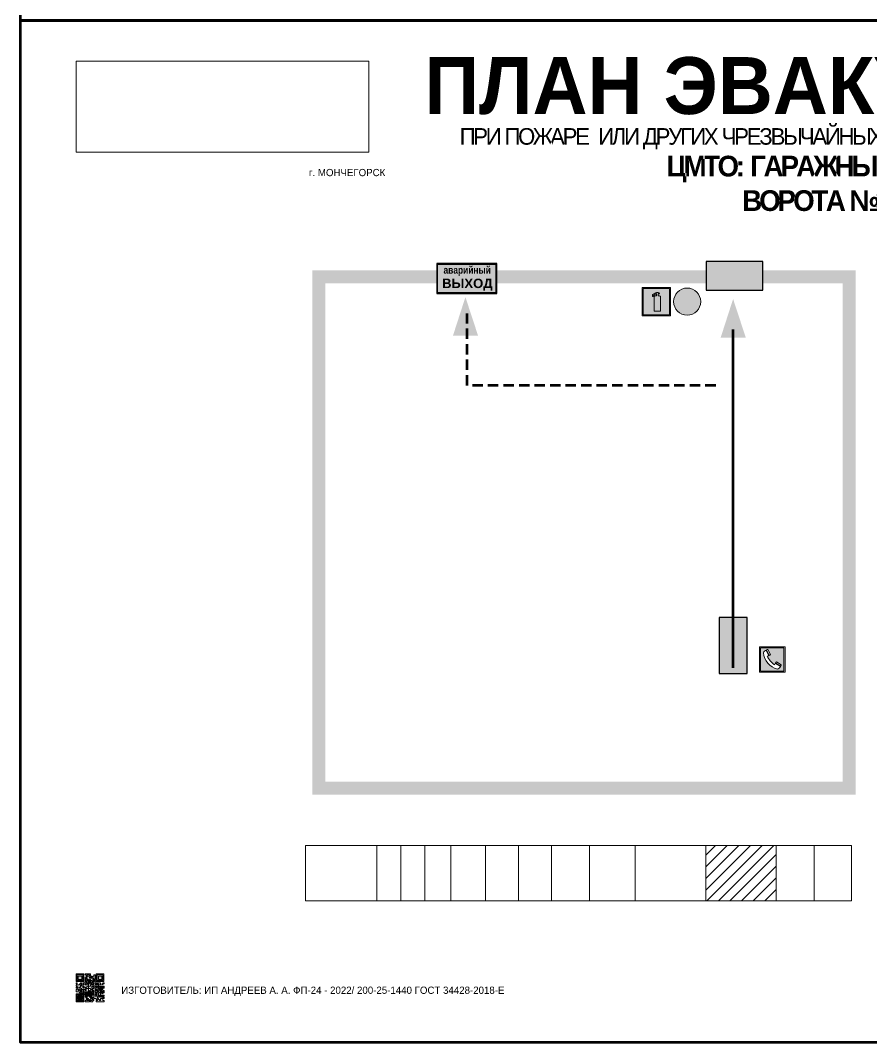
# Model space of a CAD drawing. Header units: millimetres. Extents: x 13810 to 67229, y 12374 to 21950.
# Drawn here: x 34308.4 to 34637.3, y 18693 to 19088 of the extents above; entities that cross this region are included whole.
import ezdxf

# ---------------------------------------------------------------- set-up
doc = ezdxf.new("R2010")
doc.units = ezdxf.units.MM
doc.linetypes.add('{ Wide Dash }', pattern=[12, 4, -2, 4, -2])
doc.layers.add('План_Штампы', color=7, linetype='Continuous')
doc.styles.add('обычный', font='arial.ttf')
picture_1 = doc.add_image_def('image1.jpg', size_in_pixel=(337, 105))

# ---------------------------------------------------------------- blocks, each defined once
blk = doc.blocks.new('QR')
at = {"lineweight": 0}
h = blk.add_hatch(color=256, dxfattribs=at)
h.dxf.hatch_style = 1
h.paths.add_polyline_path([(9241.16, 2687.38), (9242.01, 2687.38), (9242.01, 2687.83), (9241.59, 2687.83), (9241.59, 2688.68), (9239.45, 2688.68), (9239.45, 2688.25), (9239.86, 2688.25), (9239.86, 2687.83), (9240.29, 2687.83), (9240.29, 2688.25), (9241.16, 2688.25), (9241.16, 2687.83), (9240.29, 2687.83), (9240.29, 2687.38), (9239.45, 2687.38), (9239.45, 2685.22), (9238.57, 2685.22), (9238.57, 2684.8), (9239.02, 2684.8), (9239.02, 2684.37), (9238.13, 2684.37), (9238.13, 2683.92), (9239.02, 2683.92), (9239.02, 2683.5), (9239.44, 2683.5), (9239.44, 2682.64), (9239.87, 2682.64), (9239.87, 2682.18), (9239.44, 2682.18), (9239.44, 2682.64), (9238.13, 2682.64), (9238.13, 2681.76), (9237.71, 2681.76), (9237.71, 2682.64), (9238.13, 2682.64), (9238.13, 2683.07), (9237.27, 2683.07), (9237.27, 2683.51), (9237.71, 2683.51), (9237.71, 2684.37), (9238.13, 2684.37), (9238.13, 2685.22), (9237.71, 2685.22), (9237.71, 2684.8), (9237.28, 2684.8), (9237.28, 2684.38), (9235.98, 2684.38), (9235.98, 2683.92), (9236.4, 2683.92), (9236.4, 2683.49), (9236.84, 2683.49), (9236.84, 2683.07), (9236.4, 2683.07), (9236.4, 2682.64), (9235.98, 2682.64), (9235.98, 2681.76), (9237.29, 2681.76), (9237.29, 2681.33), (9239.43, 2681.33), (9239.43, 2681.76), (9240.74, 2681.76), (9240.74, 2683.05), (9239.87, 2683.05), (9239.87, 2683.5), (9240.29, 2683.5), (9240.29, 2683.91), (9240.74, 2683.91), (9240.74, 2684.81), (9240.29, 2684.81), (9240.29, 2684.79), (9240.29, 2684.37), (9239.45, 2684.37), (9239.45, 2684.8), (9239.87, 2684.8), (9239.87, 2685.21), (9240.74, 2685.21), (9240.74, 2686.1), (9240.29, 2686.1), (9240.29, 2685.64), (9239.86, 2685.64), (9239.86, 2686.95), (9240.29, 2686.95), (9240.29, 2686.52), (9240.74, 2686.52), (9240.74, 2686.1), (9241.16, 2686.1), (9241.16, 2686.53), (9241.59, 2686.53), (9241.59, 2686.1), (9242.02, 2686.1), (9242.02, 2685.21), (9241.59, 2685.21), (9241.59, 2686.1), (9241.16, 2686.1), (9241.16, 2685.21), (9240.74, 2685.21), (9240.74, 2684.81), (9242.89, 2684.81), (9242.89, 2685.22), (9242.47, 2685.22), (9242.47, 2686.11), (9242.89, 2686.11), (9242.89, 2686.52), (9242.46, 2686.52), (9242.46, 2686.95), (9242.89, 2686.95), (9242.89, 2686.52), (9243.32, 2686.52), (9243.32, 2688.26), (9242.9, 2688.26), (9242.9, 2687.83), (9242.47, 2687.83), (9242.47, 2687.38), (9242.01, 2687.38), (9242.01, 2686.94), (9241.16, 2686.94)])
h.paths.add_polyline_path([(9239.02, 2682.18), (9239.02, 2681.76), (9238.54, 2681.76), (9238.54, 2682.18)], flags=16)
h.paths.add_polyline_path([(9237.27, 2682.65), (9237.27, 2682.19), (9236.83, 2682.19), (9236.83, 2682.65)], flags=16)
h = blk.add_hatch(color=256, dxfattribs=at)
h.dxf.hatch_style = 1
h.paths.add_polyline_path([(9238.15, 2687.83), (9236.83, 2687.83), (9236.83, 2686.52), (9238.15, 2686.52)], flags=0)
h.paths.add_polyline_path([(9239.01, 2685.65), (9239.01, 2688.68), (9235.98, 2688.68), (9235.98, 2685.65)])
h.paths.add_polyline_path([(9236.41, 2686.1), (9236.41, 2688.26), (9238.56, 2688.26), (9238.56, 2686.1)], flags=16)
h.paths.add_polyline_path([(9236.83, 2686.52), (9236.83, 2687.83), (9238.15, 2687.83), (9238.15, 2686.52)], flags=0)
h = blk.add_hatch(color=256, dxfattribs=at)
h.dxf.hatch_style = 1
h.paths.add_polyline_path([(9243.32, 2686.11), (9242.89, 2686.11), (9242.89, 2685.64), (9243.32, 2685.64)])
h.paths.add_polyline_path([(9239.02, 2683.07), (9239.02, 2683.5), (9238.56, 2683.5), (9238.56, 2683.07)])
h.paths.add_polyline_path([(9236.4, 2684.8), (9236.4, 2685.22), (9235.98, 2685.22), (9235.98, 2684.8)])
h.paths.add_polyline_path([(9236.4, 2683.07), (9236.4, 2683.49), (9235.98, 2683.49), (9235.98, 2683.07)])
h = blk.add_hatch(color=256, dxfattribs=at)
h.dxf.hatch_style = 1
h.paths.add_polyline_path([(9238.15, 2686.52), (9238.15, 2687.83), (9236.83, 2687.83), (9236.83, 2686.52)])
h.paths.add_polyline_path([(9245.91, 2686.52), (9245.91, 2687.83), (9244.59, 2687.83), (9244.59, 2686.52)], flags=0)
h.paths.add_polyline_path([(9246.77, 2685.65), (9246.77, 2688.68), (9243.74, 2688.68), (9243.74, 2685.65)])
h.paths.add_polyline_path([(9244.17, 2686.1), (9244.17, 2688.26), (9246.32, 2688.26), (9246.32, 2686.1)], flags=16)
h.paths.add_polyline_path([(9244.59, 2686.52), (9244.59, 2687.83), (9245.91, 2687.83), (9245.91, 2686.52)], flags=0)
h = blk.add_hatch(color=256, dxfattribs=at)
h.dxf.hatch_style = 1
h.paths.add_polyline_path([(9240.75, 2681.76), (9240.75, 2681.35), (9241.17, 2681.35), (9241.17, 2681.76)])
h.paths.add_polyline_path([(9241.6, 2682.18), (9241.17, 2682.18), (9241.17, 2681.76), (9241.6, 2681.76)])
h.paths.add_polyline_path([(9242.47, 2681.34), (9242.47, 2682.19), (9242.02, 2682.19), (9242.02, 2681.76), (9241.6, 2681.76), (9241.6, 2681.34)])
h.paths.add_polyline_path([(9239.87, 2678.3), (9239.44, 2678.3), (9239.44, 2677.89), (9241.17, 2677.89), (9241.17, 2678.3), (9240.28, 2678.3), (9240.28, 2678.73), (9239.87, 2678.73)])
h.paths.add_polyline_path([(9240.75, 2678.73), (9240.75, 2679.19), (9240.28, 2679.19), (9240.28, 2678.73)])
h.paths.add_polyline_path([(9241.6, 2678.73), (9241.17, 2678.73), (9241.17, 2678.3), (9241.6, 2678.3)])
h.paths.add_polyline_path([(9242.02, 2678.3), (9241.6, 2678.3), (9241.6, 2677.89), (9242.48, 2677.89), (9242.48, 2678.31), (9242.9, 2678.31), (9242.9, 2678.73), (9242.02, 2678.73)])
h.paths.add_polyline_path([(9246.36, 2684.37), (9246.36, 2684.79), (9245.93, 2684.79), (9245.93, 2684.37)])
h.paths.add_polyline_path([(9246.78, 2685.2), (9246.36, 2685.2), (9246.36, 2684.79), (9246.78, 2684.79)])
h.paths.add_polyline_path([(9245.91, 2687.83), (9244.59, 2687.83), (9244.59, 2686.52), (9245.91, 2686.52)])
h = blk.add_hatch(color=256, dxfattribs=at)
h.dxf.hatch_style = 1
h.paths.add_polyline_path([(9243.32, 2682.64), (9243.32, 2683.07), (9244.62, 2683.07), (9244.62, 2684.37), (9243.74, 2684.37), (9243.74, 2684.8), (9244.62, 2684.8), (9244.62, 2684.37), (9245.48, 2684.37), (9245.48, 2685.22), (9243.32, 2685.22), (9243.32, 2683.5), (9242.89, 2683.5), (9242.89, 2683.06), (9242.01, 2683.06), (9242.01, 2683.91), (9242.47, 2683.91), (9242.47, 2683.5), (9242.89, 2683.5), (9242.89, 2684.38), (9241.59, 2684.38), (9241.59, 2683.91), (9240.74, 2683.91), (9240.74, 2683.05), (9241.59, 2683.05), (9241.59, 2682.64), (9242.47, 2682.64), (9242.47, 2682.19), (9242.91, 2682.19), (9242.91, 2681.34), (9242.48, 2681.34), (9242.48, 2680.91), (9242.91, 2680.91), (9242.91, 2679.17), (9243.75, 2679.17), (9243.75, 2678.73), (9244.2, 2678.73), (9244.2, 2678.3), (9243.75, 2678.3), (9243.75, 2677.88), (9246.78, 2677.88), (9246.78, 2678.3), (9246.35, 2678.3), (9246.35, 2679.19), (9245.48, 2679.19), (9245.48, 2678.31), (9245.05, 2678.31), (9245.05, 2678.73), (9244.62, 2678.73), (9244.62, 2679.19), (9244.2, 2679.19), (9244.2, 2679.61), (9245.05, 2679.61), (9245.05, 2680.46), (9245.48, 2680.46), (9245.48, 2681.34), (9245.04, 2681.34), (9245.04, 2681.76), (9244.63, 2681.76), (9244.63, 2682.19), (9244.21, 2682.19), (9244.21, 2681.76), (9243.32, 2681.76), (9243.32, 2682.19), (9244.21, 2682.19), (9244.21, 2682.64)])
h.paths.add_polyline_path([(9243.75, 2683.49), (9243.75, 2683.92), (9244.21, 2683.92), (9244.21, 2683.49)], flags=16)
h.paths.add_polyline_path([(9243.32, 2681.34), (9244.63, 2681.34), (9244.63, 2680.04), (9243.32, 2680.04)], flags=16)
h.paths.add_polyline_path([(9243.76, 2680.89), (9244.18, 2680.89), (9244.18, 2680.48), (9243.76, 2680.48)], flags=0)
h = blk.add_hatch(color=256, dxfattribs=at)
h.dxf.hatch_style = 1
h.paths.add_polyline_path([(9246.36, 2683.07), (9246.78, 2683.07), (9246.78, 2683.92), (9246.36, 2683.92), (9246.36, 2683.49), (9245.92, 2683.49), (9245.92, 2683.92), (9245.06, 2683.92), (9245.06, 2683.49), (9245.48, 2683.49), (9245.48, 2683.07), (9244.62, 2683.07), (9244.62, 2682.65), (9245.05, 2682.65), (9245.05, 2682.18), (9245.48, 2682.18), (9245.48, 2682.65), (9246.36, 2682.65)])
h.paths.add_polyline_path([(9246.78, 2682.18), (9246.36, 2682.18), (9246.36, 2681.75), (9245.92, 2681.75), (9245.92, 2682.18), (9245.48, 2682.18), (9245.48, 2681.34), (9245.48, 2681.34), (9245.94, 2681.34), (9245.94, 2680.91), (9246.36, 2680.91), (9246.36, 2681.34), (9246.78, 2681.34)])
h = blk.add_hatch(color=256, dxfattribs=at)
h.dxf.hatch_style = 1
h.paths.add_polyline_path([(9235.98, 2680.9), (9235.98, 2677.86), (9239.02, 2677.86), (9239.02, 2680.9)])
h.paths.add_polyline_path([(9238.57, 2680.48), (9238.57, 2678.32), (9236.41, 2678.32), (9236.41, 2680.48)], flags=16)
h.paths.add_polyline_path([(9238.15, 2680.05), (9238.15, 2678.74), (9236.83, 2678.74), (9236.83, 2680.05)], flags=0)
h = blk.add_hatch(color=256, dxfattribs=at)
h.dxf.hatch_style = 1
h.paths.add_polyline_path([(9238.15, 2680.05), (9236.83, 2680.05), (9236.83, 2678.74), (9238.15, 2678.74)])
h = blk.add_hatch(color=256, dxfattribs=at)
h.dxf.hatch_style = 1
h.paths.add_polyline_path([(9242.02, 2680.46), (9242.48, 2680.46), (9242.48, 2680.91), (9241.58, 2680.91), (9241.58, 2681.35), (9241.17, 2681.35), (9241.17, 2680.91), (9240.75, 2680.91), (9240.75, 2681.33), (9239.43, 2681.33), (9239.43, 2680.46), (9239.86, 2680.46), (9239.86, 2680.92), (9240.3, 2680.92), (9240.3, 2680.46), (9239.86, 2680.46), (9239.86, 2680.04), (9239.44, 2680.04), (9239.44, 2679.62), (9239.86, 2679.62), (9239.86, 2679.19), (9240.29, 2679.19), (9240.29, 2680.03), (9241.18, 2680.03), (9241.18, 2680.47), (9241.6, 2680.47), (9241.6, 2680.03), (9241.18, 2680.03), (9241.18, 2679.61), (9241.6, 2679.61), (9241.6, 2679.19), (9242.47, 2679.19), (9242.47, 2679.6), (9242.02, 2679.6)])
h = blk.add_hatch(color=256, dxfattribs=at)
h.dxf.hatch_style = 1
h.paths.add_polyline_path([(9244.18, 2680.48), (9244.18, 2680.89), (9243.76, 2680.89), (9243.76, 2680.48)])
h = blk.add_hatch(color=256, dxfattribs=at)
h.dxf.hatch_style = 1
h.paths.add_polyline_path([(9245.93, 2680.04), (9245.93, 2680.46), (9245.48, 2680.46), (9245.48, 2679.62), (9246.35, 2679.62), (9246.35, 2680.04)])
h.paths.add_polyline_path([(9246.78, 2680.04), (9246.78, 2680.46), (9246.35, 2680.46), (9246.35, 2680.04)])
h.paths.add_polyline_path([(9246.78, 2679.18), (9246.78, 2679.62), (9246.35, 2679.62), (9246.35, 2679.18)])
for points in [[(9237.71, 2685.22), (9238.13, 2685.22), (9238.13, 2684.37), (9237.71, 2684.37), (9237.71, 2683.51), (9237.27, 2683.51), (9237.27, 2683.07), (9238.13, 2683.07), (9238.13, 2682.64), (9237.71, 2682.64), (9237.71, 2681.76), (9238.13, 2681.76), (9238.13, 2682.64), (9239.44, 2682.64), (9239.44, 2683.5), (9239.02, 2683.5), (9239.02, 2683.07), (9238.56, 2683.07), (9238.56, 2683.5), (9239.02, 2683.5), (9239.02, 2683.92), (9238.13, 2683.92), (9238.13, 2684.37), (9239.02, 2684.37), (9239.02, 2684.8), (9238.57, 2684.8), (9238.57, 2685.22), (9239.45, 2685.22), (9239.45, 2687.38), (9240.29, 2687.38), (9240.29, 2687.83), (9239.86, 2687.83), (9239.86, 2688.25), (9239.45, 2688.25), (9239.45, 2688.68), (9241.59, 2688.68), (9241.59, 2687.83), (9242.01, 2687.83), (9242.01, 2687.38), (9242.47, 2687.38), (9242.47, 2687.83), (9242.9, 2687.83), (9242.9, 2688.26), (9243.32, 2688.26), (9243.32, 2686.52), (9242.89, 2686.52), (9242.89, 2686.11), (9243.32, 2686.11), (9243.32, 2685.64), (9242.89, 2685.64), (9242.89, 2686.11), (9242.47, 2686.11), (9242.47, 2685.22), (9242.89, 2685.22), (9242.89, 2684.81), (9240.74, 2684.81), (9240.74, 2683.91), (9241.59, 2683.91), (9241.59, 2684.38), (9242.89, 2684.38), (9242.89, 2683.5), (9242.47, 2683.5), (9242.47, 2683.91), (9242.01, 2683.91), (9242.01, 2683.06), (9242.89, 2683.06), (9242.89, 2683.5), (9243.32, 2683.5), (9243.32, 2685.22), (9245.48, 2685.22), (9245.48, 2684.37), (9244.62, 2684.37), (9244.62, 2683.07), (9245.48, 2683.07), (9245.48, 2683.49), (9245.06, 2683.49), (9245.06, 2683.92), (9245.92, 2683.92), (9245.92, 2683.49), (9246.36, 2683.49), (9246.36, 2683.92), (9246.78, 2683.92), (9246.78, 2683.07), (9246.36, 2683.07), (9246.36, 2682.65), (9245.48, 2682.65), (9245.48, 2682.18), (9245.92, 2682.18), (9245.92, 2681.75), (9246.36, 2681.75), (9246.36, 2682.18), (9246.78, 2682.18), (9246.78, 2681.34), (9246.36, 2681.34), (9246.36, 2680.91), (9245.94, 2680.91), (9245.94, 2681.34), (9245.48, 2681.34), (9245.48, 2680.46), (9245.93, 2680.46), (9245.93, 2680.04), (9246.35, 2680.04), (9246.35, 2680.46), (9246.78, 2680.46), (9246.78, 2680.04), (9246.78, 2680.04), (9246.35, 2680.04), (9246.35, 2679.62), (9246.78, 2679.62), (9246.78, 2679.18), (9246.35, 2679.18), (9246.35, 2678.3), (9246.78, 2678.3), (9246.78, 2677.88), (9243.75, 2677.88), (9243.75, 2678.3), (9244.2, 2678.3), (9244.2, 2678.73), (9243.75, 2678.73), (9243.75, 2679.17), (9242.91, 2679.17), (9242.91, 2680.91), (9242.48, 2680.91), (9242.48, 2680.46), (9242.02, 2680.46), (9242.02, 2679.6), (9242.47, 2679.6), (9242.47, 2679.19), (9241.6, 2679.19), (9241.6, 2679.61), (9241.18, 2679.61), (9241.18, 2680.03), (9240.29, 2680.03), (9240.29, 2679.19), (9240.75, 2679.19), (9240.75, 2678.73), (9240.28, 2678.73), (9240.28, 2678.3), (9241.17, 2678.3), (9241.17, 2678.73), (9241.6, 2678.73), (9241.6, 2678.3), (9242.02, 2678.3), (9242.02, 2678.73), (9242.9, 2678.73), (9242.9, 2678.31), (9242.48, 2678.31), (9242.48, 2677.89), (9241.6, 2677.89), (9241.6, 2678.3), (9241.17, 2678.3), (9241.17, 2677.89), (9239.44, 2677.89), (9239.44, 2678.3), (9239.87, 2678.3), (9239.87, 2678.73), (9240.28, 2678.73), (9240.28, 2679.19), (9240.29, 2679.19), (9239.86, 2679.19), (9239.86, 2679.62), (9239.44, 2679.62), (9239.44, 2680.04), (9239.86, 2680.04), (9239.86, 2680.46), (9239.43, 2680.46), (9239.43, 2681.33), (9237.29, 2681.33), (9237.29, 2681.76), (9235.98, 2681.76), (9235.98, 2682.64), (9236.4, 2682.64), (9236.4, 2683.07), (9235.98, 2683.07), (9235.98, 2683.49), (9236.4, 2683.49), (9236.4, 2683.92), (9235.98, 2683.92), (9235.98, 2684.38), (9237.28, 2684.38), (9237.28, 2684.8), (9237.71, 2684.8), (9237.71, 2685.22), (9237.92, 2685.22)], [(9240.74, 2686.1), (9240.74, 2686.52), (9240.29, 2686.52), (9240.29, 2686.95), (9239.86, 2686.95), (9239.86, 2685.64), (9240.29, 2685.64), (9240.29, 2686.1), (9240.74, 2686.1), (9240.74, 2686.52)], [(9240.74, 2683.05), (9240.74, 2681.76), (9239.43, 2681.76), (9239.43, 2681.33), (9240.75, 2681.33), (9240.75, 2681.35), (9240.75, 2680.91), (9241.17, 2680.91), (9241.17, 2681.35), (9241.58, 2681.35), (9241.58, 2680.91), (9242.48, 2680.91), (9242.48, 2681.34), (9242.91, 2681.34), (9242.91, 2682.19), (9242.47, 2682.19), (9242.47, 2682.64), (9241.59, 2682.64), (9241.59, 2683.05), (9240.74, 2683.05)], [(9240.74, 2685.21), (9239.87, 2685.21), (9239.87, 2684.8), (9239.45, 2684.8), (9239.45, 2684.37), (9240.29, 2684.37), (9240.29, 2684.79), (9240.29, 2684.81), (9240.74, 2684.81), (9240.74, 2685.21), (9239.87, 2685.21)], [(9240.74, 2683.91), (9240.29, 2683.91), (9240.29, 2683.5), (9239.87, 2683.5), (9239.87, 2683.05), (9240.74, 2683.05), (9240.74, 2683.91)], [(9241.6, 2681.76), (9242.02, 2681.76), (9242.02, 2682.19), (9242.47, 2682.19), (9242.47, 2681.34), (9241.6, 2681.34), (9241.6, 2681.76)], [(9244.62, 2683.07), (9243.32, 2683.07), (9243.32, 2682.64), (9244.21, 2682.64), (9244.21, 2682.19), (9243.32, 2682.19), (9243.32, 2681.76), (9244.21, 2681.76), (9244.21, 2682.19), (9244.63, 2682.19), (9244.63, 2681.76), (9245.04, 2681.76), (9245.04, 2681.34), (9245.48, 2681.34)], [(9244.62, 2684.37), (9244.62, 2684.8), (9243.74, 2684.8), (9243.74, 2684.37), (9244.62, 2684.37)], [(9245.48, 2682.18), (9245.05, 2682.18), (9245.05, 2682.65), (9244.62, 2682.65), (9244.62, 2683.07)], [(9245.48, 2682.18), (9245.48, 2681.34)], [(9239.86, 2680.46), (9239.86, 2680.92), (9240.3, 2680.92), (9240.3, 2680.46), (9239.86, 2680.46)], [(9245.48, 2680.46), (9245.05, 2680.46), (9245.05, 2679.61), (9244.2, 2679.61), (9244.2, 2679.19), (9244.62, 2679.19), (9244.62, 2678.73), (9245.05, 2678.73), (9245.05, 2678.31), (9245.48, 2678.31), (9245.48, 2679.19), (9246.35, 2679.19), (9246.35, 2679.07)], [(9246.35, 2679.62), (9245.48, 2679.62), (9245.48, 2680.46)], [(9245.48, 2680.46), (9245.48, 2679.62), (9246.35, 2679.62), (9246.35, 2680.04), (9245.93, 2680.04), (9245.93, 2680.46), (9245.48, 2680.46), (9245.48, 2679.62)], [(9246.35, 2679.62), (9246.35, 2679.18)]]:
    blk.add_lwpolyline(points, dxfattribs=at)
for points in [[(9235.98, 2685.65), (9239.01, 2685.65), (9239.01, 2688.68), (9235.98, 2688.68)], [(9236.41, 2688.26), (9238.56, 2688.26), (9238.56, 2686.1), (9236.41, 2686.1)], [(9236.83, 2687.83), (9238.15, 2687.83), (9238.15, 2686.52), (9236.83, 2686.52)], [(9240.29, 2687.83), (9241.16, 2687.83), (9241.16, 2688.25), (9240.29, 2688.25)], [(9240.29, 2688.25), (9241.16, 2688.25), (9241.16, 2687.83), (9240.29, 2687.83)], [(9241.16, 2686.1), (9240.74, 2686.1), (9240.74, 2685.21), (9241.16, 2685.21)], [(9242.01, 2687.38), (9241.16, 2687.38), (9241.16, 2686.94), (9242.01, 2686.94)], [(9241.16, 2687.38), (9242.01, 2687.38), (9242.01, 2686.94), (9241.16, 2686.94)], [(9241.16, 2686.53), (9241.59, 2686.53), (9241.59, 2686.1), (9241.16, 2686.1)], [(9241.59, 2686.1), (9242.02, 2686.1), (9242.02, 2685.21), (9241.59, 2685.21)], [(9242.89, 2686.52), (9242.46, 2686.52), (9242.46, 2686.95), (9242.89, 2686.95)], [(9243.74, 2685.65), (9246.77, 2685.65), (9246.77, 2688.68), (9243.74, 2688.68)], [(9244.17, 2688.26), (9246.32, 2688.26), (9246.32, 2686.1), (9244.17, 2686.1)], [(9244.59, 2687.83), (9245.91, 2687.83), (9245.91, 2686.52), (9244.59, 2686.52)], [(9235.98, 2684.8), (9236.4, 2684.8), (9236.4, 2685.22), (9235.98, 2685.22)], [(9236.4, 2683.07), (9236.84, 2683.07), (9236.84, 2683.49), (9236.4, 2683.49)], [(9236.83, 2682.19), (9237.27, 2682.19), (9237.27, 2682.65), (9236.83, 2682.65)], [(9238.54, 2682.18), (9239.02, 2682.18), (9239.02, 2681.76), (9238.54, 2681.76)], [(9239.44, 2682.64), (9239.87, 2682.64), (9239.87, 2682.18), (9239.44, 2682.18)], [(9241.17, 2682.18), (9241.6, 2682.18), (9241.6, 2681.76), (9241.17, 2681.76)], [(9243.75, 2683.92), (9244.21, 2683.92), (9244.21, 2683.49), (9243.75, 2683.49)], [(9245.93, 2684.79), (9246.36, 2684.79), (9246.36, 2684.37), (9245.93, 2684.37)], [(9246.36, 2685.2), (9246.78, 2685.2), (9246.78, 2684.79), (9246.36, 2684.79)], [(9235.98, 2677.86), (9239.02, 2677.86), (9239.02, 2680.9), (9235.98, 2680.9)], [(9236.41, 2680.48), (9238.57, 2680.48), (9238.57, 2678.32), (9236.41, 2678.32)], [(9236.83, 2680.05), (9238.15, 2680.05), (9238.15, 2678.74), (9236.83, 2678.74)], [(9240.75, 2681.76), (9241.17, 2681.76), (9241.17, 2681.35), (9240.75, 2681.35)], [(9241.18, 2680.03), (9241.6, 2680.03), (9241.6, 2680.47), (9241.18, 2680.47)], [(9243.32, 2680.04), (9244.63, 2680.04), (9244.63, 2681.34), (9243.32, 2681.34)], [(9243.76, 2680.89), (9244.18, 2680.89), (9244.18, 2680.48), (9243.76, 2680.48)]]:
    blk.add_lwpolyline(points, close=True, dxfattribs=at)
blk = doc.blocks.new('A$C7B4425F7')
at = {"true_color": 0xffffff}
blk.add_hatch(color=7, dxfattribs=at).paths.add_polyline_path([(0, 0), (-16, 0), (-16, -8), (0, -8)])
h = blk.add_hatch(color=126)
h.paths.add_polyline_path([(-0.2, -0.2), (-15.8, -0.2), (-15.8, -7.8), (-0.2, -7.8)])
h.paths.add_polyline_path([(-11.76, -2.03), (-11.76, -3.66), (-11.17, -3.66, -0.568275), (-11.17, -6.18), (-12.58, -6.18), (-12.58, -2.03)], flags=16)
h.paths.add_polyline_path([(-13.33, -4.12, -0.495768), (-13.59, -6.18), (-15.03, -6.18), (-15.03, -2.03), (-13.59, -2.03, -0.487973)], flags=16)
h.paths.add_polyline_path([(-10.25, -2.03), (-9.48, -2.03), (-9.48, -6.18), (-10.25, -6.18)], flags=16)
h.paths.add_polyline_path([(-13.84, -3.69), (-14.24, -3.69), (-14.24, -3.03), (-13.9, -3.03, -0.692621)], flags=0)
h.paths.add_polyline_path([(-9.15, -2.03), (-8.4, -2.03), (-8.04, -3.07), (-7.68, -2.03), (-6.93, -2.03), (-7.64, -4.1), (-6.93, -6.18), (-7.68, -6.18), (-8.04, -5.14), (-8.4, -6.18), (-9.15, -6.18), (-8.44, -4.1)], flags=16)
h.paths.add_polyline_path([(-11.76, -4.46), (-11.42, -4.46, -0.692621), (-11.36, -5.12), (-11.76, -5.12)], flags=0)
h.paths.add_polyline_path([(-13.9, -5.2), (-14.24, -5.2), (-14.24, -4.55), (-13.84, -4.55, -0.708038)], flags=0)
edge = h.paths.add_edge_path(flags=16)
edge.add_ellipse((-5.51, -4.08), major_axis=(0, 2.05), ratio=0.586184, start_angle=0, end_angle=360)
edge = h.paths.add_edge_path(flags=0)
edge.add_ellipse((-5.51, -4.08), major_axis=(0, 1.14), ratio=0.454828, start_angle=0, end_angle=360)
h.paths.add_polyline_path([(-4.13, -4.96, 0.377264), (-3.48, -4.52, 0.0555), (-3.16, -2.03), (-1.66, -2.03), (-1.66, -4.96), (-0.96, -4.96), (-0.96, -7.01), (-1.75, -7.01), (-1.75, -6.18), (-3.3, -6.18), (-3.3, -7.02), (-4.13, -7.02)], flags=16)
h.paths.add_polyline_path([(-2.73, -2.91), (-2.28, -2.91), (-2.28, -4.96), (-3.05, -4.96, 0.079136)], flags=0)
at = {"color": 126}
blk.add_lwpolyline([(-16, -8), (0, -8), (0, 0), (-16, 0)], close=True, dxfattribs=at)
blk = doc.blocks.new('A$C32E8229D')
at = {"true_color": 0xffffff}
blk.add_hatch(color=7, dxfattribs=at).paths.add_polyline_path([(0, 0), (0, -8), (16, -8), (16, 0)])
h = blk.add_hatch(color=126)
h.paths.add_polyline_path([(0.2, -0.2), (15.8, -0.2), (15.8, -7.8), (0.2, -7.8)])
h.paths.add_polyline_path([(13.49, -2.05), (12.08, -2.05), (11.37, -2.63, 0.162397), (11.29, -2.84), (11.29, -3.63), (10.35, -3.63), (10.35, -4.05), (11.68, -4.05), (11.68, -3.48), (12.26, -4.28), (11.29, -5.1), (11.29, -6.78), (11.85, -6.78), (11.85, -5.44), (12.8, -4.64), (12.8, -5.94), (14.46, -5.94), (14.46, -5.39), (13.45, -5.39), (13.45, -3.97), (12.46, -2.59), (13.15, -2.59), (13.69, -3.34), (14.18, -3)], flags=16)
h.paths.add_polyline_path([(10.74, -1.82, 1), (11.8, -1.82, 1)], flags=16)
h.paths.add_polyline_path([(9.39, -3.59), (5.99, -3.59), (6.56, -3.03), (5.91, -3.03), (5.1, -3.83), (5.91, -4.64), (6.56, -4.64), (5.99, -4.09), (9.39, -4.09)], flags=16)
h.paths.add_polyline_path([(4.29, -1.08), (1.72, -1.08), (1.72, -6.6), (4.29, -6.6)], flags=16)
at = {"color": 126}
blk.add_lwpolyline([(16, -8), (0, -8), (0, 0), (16, 0)], close=True, dxfattribs=at)
blk = doc.blocks.new('A$C3AD82952')
at = {"true_color": 0xf5f5ff}
h = blk.add_hatch(color=7, dxfattribs=at)
h.dxf.hatch_style = 1
h.paths.add_polyline_path([(8.21, 8.73, 0.414214), (7.89, 9.05), (7.22, 9.05), (7.22, 9.92), (7.59, 9.92, 1), (7.57, 10.36), (7.22, 10.36), (7.22, 10.6), (6.43, 10.6), (6.43, 10.36), (6.01, 10.36), (4.74, 9.59), (4.74, 8.69), (4.98, 8.73), (4.98, 9.26), (6.12, 9.91), (6.43, 9.91), (6.43, 9.05), (5.76, 9.05, 0.414214), (5.44, 8.73), (5.44, 2.2), (8.21, 2.2)], flags=0)
h.paths.add_polyline_path([(12.8, 12.8), (0, 12.8), (0, 0), (12.8, 0)])
h.paths.add_polyline_path([(0.51, 12.29), (12.29, 12.29), (12.29, 0.51), (0.51, 0.51)], flags=16)
h.paths.add_polyline_path([(4.74, 9.59), (6.01, 10.36), (6.43, 10.36), (6.43, 10.6), (7.22, 10.6), (7.22, 10.36), (7.59, 10.36, -0.94586), (7.59, 9.92), (7.22, 9.92), (7.22, 9.05), (7.89, 9.05, -0.414214), (8.21, 8.73), (8.21, 2.2), (5.44, 2.2), (5.44, 8.73, -0.414214), (5.76, 9.05), (6.43, 9.05), (6.43, 9.91), (6.12, 9.91), (4.98, 9.26), (4.98, 8.73), (4.74, 8.69)], flags=0)
h = blk.add_hatch(color=242)
h.dxf.hatch_style = 1
h.paths.add_polyline_path([(12.29, 12.29), (0.51, 12.29), (0.51, 0.51), (12.29, 0.51)])
h.paths.add_polyline_path([(4.74, 8.69), (4.74, 9.59), (6.01, 10.36), (6.43, 10.36), (6.43, 10.6), (7.22, 10.6), (7.22, 10.36), (7.59, 10.36, -0.94586), (7.59, 9.92), (7.22, 9.92), (7.22, 9.05), (7.89, 9.05, -0.414214), (8.21, 8.73), (8.21, 2.2), (5.44, 2.2), (5.44, 8.73, -0.414214), (5.76, 9.05), (6.43, 9.05), (6.43, 9.91), (6.12, 9.91), (4.98, 9.26), (4.98, 8.73)], flags=16)
h = blk.add_hatch(color=7, dxfattribs=at)
h.dxf.hatch_style = 1
h.paths.add_polyline_path([(8.21, 8.73, 0.414214), (7.89, 9.05), (7.22, 9.05), (7.22, 9.92), (7.59, 9.92, 1), (7.57, 10.36), (7.22, 10.36), (7.22, 10.6), (6.43, 10.6), (6.43, 10.36), (6.01, 10.36), (4.74, 9.59), (4.74, 8.69), (4.98, 8.73), (4.98, 9.26), (6.12, 9.91), (6.43, 9.91), (6.43, 9.05), (5.76, 9.05, 0.414214), (5.44, 8.73), (5.44, 2.2), (8.21, 2.2)])
at = {"color": 242, "lineweight": 5}
for p, q in [((0, 0), (0, 12.8)), ((0, 12.8), (12.8, 12.8)), ((6.01, 10.36), (4.74, 9.59)), ((4.74, 9.59), (4.74, 8.69)), ((4.98, 9.26), (6.12, 9.91)), ((4.98, 8.73), (4.98, 9.26)), ((6.01, 10.36), (6.43, 10.36)), ((6.12, 9.91), (6.43, 9.91)), ((7.22, 10.6), (6.43, 10.6)), ((6.43, 10.6), (6.43, 10.36)), ((6.43, 9.91), (6.43, 9.05)), ((7.22, 10.36), (7.22, 10.6)), ((7.59, 10.36), (7.22, 10.36)), ((7.22, 9.05), (7.22, 9.92)), ((7.59, 9.92), (7.22, 9.92)), ((12.8, 0), (12.8, 12.8)), ((4.74, 8.69), (4.98, 8.73)), ((5.44, 2.2), (5.44, 8.73)), ((5.76, 9.05), (6.43, 9.05)), ((7.89, 9.05), (7.22, 9.05)), ((8.21, 2.2), (8.21, 8.73)), ((0, 0), (12.8, 0)), ((5.44, 2.2), (8.21, 2.2))]:
    blk.add_line(p, q, dxfattribs=at)
blk.add_lwpolyline([(0.51, 12.29), (12.29, 12.29), (12.29, 0.51), (0.51, 0.51)], close=True, dxfattribs=at)
for centre, radius, start, end in [((7.58, 10.14), 0.223, 273.1875, 86.8125), ((5.76, 8.73), 0.32, 90, 180), ((7.89, 8.73), 0.32, 0, 90)]:
    blk.add_arc(centre, radius, start, end, dxfattribs=at)
blk = doc.blocks.new('A$C7B8C2D5B')
at = {"lineweight": 0}
h = blk.add_hatch(color=5, dxfattribs=at)
h.dxf.hatch_style = 1
h.paths.add_polyline_path([(1.4, -3.02, 1), (-2.11, -3.02, 1)])
at = {"color": 5, "lineweight": 0}
blk.add_circle((-0.36, -3.02), 1.75, dxfattribs=at)
blk = doc.blocks.new('A$C41C009D9')
at = {"true_color": 0xffffff}
blk.add_hatch(color=7, dxfattribs=at).paths.add_polyline_path([(0, 8), (-16, 8), (-16, 0), (0, 0)])
h = blk.add_hatch(color=126)
h.dxf.hatch_style = 1
h.paths.add_polyline_path([(-15.8, 7.8), (-15.8, 0.2), (-0.2, 0.2), (-0.2, 7.8)])
at = {"color": 126}
for points in [[(-16, 0), (0, 0), (0, 8), (-16, 8)], [(-16, 0), (0, 0), (0, 8), (-16, 8)], [(-15.8, 7.8), (-0.2, 7.8), (-0.2, 0.2), (-15.8, 0.2)]]:
    blk.add_lwpolyline(points, close=True, dxfattribs=at)
at = {"color": 7, "true_color": 0xffffff, "insert": (-15.8, 7.3), "char_height": 2.5, "width": 15.5999, "attachment_point": 1, "style": 'обычный'}
blk.add_mtext('\\pi1.6133;{\\fArial|b1|i0|c204|p34;\\H0.8x;\\W0.8;аварийный\\H1.25x;\\W1;\\P\\pi1.2327;ВЫХОД}', dxfattribs=at)
blk = doc.blocks.new('A$C456E1F9C')
at = {"lineweight": 5}
h = blk.add_hatch(color=242, dxfattribs=at)
h.paths.add_polyline_path([(0.51, -1.47), (0.51, -13.26), (12.29, -13.26), (12.29, -1.47)])
h.paths.add_polyline_path([(5.42, -4.95, -0.254479), (4.78, -5.4), (3.52, -2.53, -0.209735), (4.23, -2.4)], flags=16)
h.paths.add_polyline_path([(8.53, -8.6), (10.87, -10.17), (10.54, -10.76), (8.03, -9.13, -0.192251)], flags=16)
h.paths.add_polyline_path([(4.61, -5.49, 0.005518), (3.87, -5.72, 0.128647), (7.49, -10.01, 0.00809), (7.83, -9.33), (10.47, -10.97, -0.16736), (8.99, -12.25, -0.327862), (1.95, -3.95, -0.166952), (3.36, -2.62)], flags=16)
at = {"color": 242, "lineweight": 5}
for p, q in [((0, -13.77), (0, -0.97)), ((12.8, -0.97), (0, -0.97)), ((4.61, -5.49), (3.36, -2.62)), ((3.52, -2.53), (4.78, -5.4)), ((4.23, -2.4), (5.42, -4.95)), ((12.8, -13.77), (12.8, -0.97)), ((7.83, -9.33), (10.47, -10.97)), ((8.03, -9.13), (10.54, -10.76)), ((10.81, -10.12), (8.53, -8.6)), ((10.8, -10.3), (10.81, -10.12)), ((0, -13.77), (12.8, -13.77)), ((10.54, -10.76), (10.8, -10.3))]:
    blk.add_line(p, q, dxfattribs=at)
blk.add_lwpolyline([(0.51, -1.47), (12.29, -1.47), (12.29, -13.26), (0.51, -13.26)], close=True, dxfattribs=at)
for centre, radius, start, end in [((4.59, -5.34), 2.99, 114.2845, 152.1974), ((11.12, -3.31), 9.19, 183.9915, 256.6009), ((4.02, -3.27), 0.891, 76.3284, 123.7092), ((4.68, -4.59), 0.824, 276.9621, 334.0723), ((14.98, -39.1), 35.17, 107.1487, 108.4135), ((13.86, -0.94), 11.08, 205.5536, 234.8762), ((-13.31, 0.8), 23.44, 332.5487, 334.4027), ((8.94, -9.5), 0.989, 114.4092, 157.9388), ((7.87, -9.46), 3, 291.9291, 329.9329)]:
    blk.add_arc(centre, radius, start, end, dxfattribs=at)

msp = doc.modelspace()

# ---------------------------------------------------------------- hatches: boundary and pattern name
at = {"lineweight": 0, "true_color": 0x000000}
h = msp.add_hatch(dxfattribs=at)
h.set_pattern_fill('ANSI31', color=18)
h.set_pattern_definition([(45, (12138.476, -463.4304), (-2.24506403, 2.24506403), [])])
h.paths.add_polyline_path([(34600.48, 18769.18), (34573.22, 18769.18), (34573.22, 18747.77), (34600.48, 18747.77)])

# ---------------------------------------------------------------- linework, layer by layer
at = {"color": 2, "lineweight": 100}
for points in [[(34308.39, 19483), (34908.39, 19483), (34908.39, 19088), (34308.39, 19088)], [(34308.39, 19088), (34908.39, 19088), (34908.39, 18693), (34308.39, 18693)]]:
    msp.add_lwpolyline(points, close=True, dxfattribs=at)
at = {"lineweight": 100, "const_width": 5}
msp.add_lwpolyline([(34473.04, 18988.88), (34423.66, 18988.88), (34423.66, 18791.29), (34628.61, 18791.29), (34628.61, 18988.88), (34489.04, 18988.88)], dxfattribs=at)
at = {"color": 126, "linetype": '{ Wide Dash }', "lineweight": 100, "true_color": 0x008754}
msp.add_lwpolyline([(34577.05, 18946.92), (34480.96, 18946.92), (34480.96, 18974.72)], dxfattribs=at)
at = {"color": 126, "lineweight": 100, "true_color": 0x008754}
msp.add_lwpolyline([(34583.74, 18968.6), (34583.74, 18837.8)], dxfattribs=at)
at = {"lineweight": 0}
for points in [[(34418.51, 18769.18), (34629.52, 18769.18), (34629.52, 18747.77), (34418.51, 18747.77)], [(34418.51, 18769.18), (34446.09, 18769.18), (34446.09, 18747.77), (34418.51, 18747.77)], [(34446.09, 18769.18), (34455.36, 18769.18), (34455.36, 18747.77), (34446.09, 18747.77)], [(34455.36, 18769.18), (34464.62, 18769.18), (34464.62, 18747.77), (34455.36, 18747.77)], [(34464.62, 18769.18), (34474.67, 18769.18), (34474.67, 18747.77), (34464.62, 18747.77)], [(34474.67, 18769.18), (34488.05, 18769.18), (34488.05, 18747.77), (34474.67, 18747.77)], [(34488.05, 18769.18), (34500.85, 18769.18), (34500.85, 18747.77), (34488.05, 18747.77)], [(34500.85, 18769.18), (34513.66, 18769.18), (34513.66, 18747.77), (34500.85, 18747.77)], [(34513.66, 18769.18), (34528.27, 18769.18), (34528.27, 18747.77), (34513.66, 18747.77)], [(34528.27, 18769.18), (34545.95, 18769.18), (34545.95, 18747.77), (34528.27, 18747.77)], [(34545.95, 18769.18), (34573.22, 18769.18), (34573.22, 18747.77), (34545.95, 18747.77)], [(34573.22, 18769.18), (34600.48, 18769.18), (34600.48, 18747.77), (34573.22, 18747.77)], [(34600.48, 18769.18), (34615.17, 18769.18), (34615.17, 18747.77), (34600.48, 18747.77)]]:
    msp.add_lwpolyline(points, close=True, dxfattribs=at)
at = {"layer": 'План_Штампы', "color": 126, "true_color": 0x008754}
for points in [[(34485.25, 18966.12), (34475.51, 18966.14), (34480.34, 18981.08)], [(34588.7, 18965.38), (34578.97, 18965.41), (34583.79, 18980.35)]]:
    msp.add_solid(points, dxfattribs=at)

# ---------------------------------------------------------------- block references
for name, p, xscale, yscale, zscale in [('A$C41C009D9', (34492.44, 18982.45), 1.4495990164869, 1.4495990164869, 1.4495990164869), ('A$C3AD82952', (34548.62, 18973.79), 0.859375, 0.859375, 0.859375), ('A$C7B8C2D5B', (34567.11, 18988.38), 2.993951610755175, 2.993951610755175, 2.993951610755175), ('A$C456E1F9C', (34594.02, 18846.7), 0.7673304939180525, 0.7673304939180525, 0.7673304939180525)]:
    msp.add_blockref(name, p, dxfattribs=dict(xscale=xscale, yscale=yscale, zscale=zscale))
at = {"color": 22, "lineweight": 100, "true_color": 0xbb1e10}
msp.add_blockref('QR', (25093.9, 16030.89), dxfattribs=at)
at = {"layer": 'План_Штампы', "xscale": 1.375, "yscale": 1.375, "zscale": 1.375}
msp.add_blockref('A$C7B4425F7', (34595.32, 18994.82), dxfattribs=at)
at = {"layer": 'План_Штампы', "color": 126, "true_color": 0x008754, "xscale": -1.35, "yscale": 1.35, "zscale": 1.35, "rotation": 90}
msp.add_blockref('A$C32E8229D', (34578.44, 18857.27), dxfattribs=at)

# ---------------------------------------------------------------- texts
at = {"lineweight": 0, "style": 'обычный'}
for s, insert, char_height, width, attachment_point in [('{\\fProxima Nova Rg|b1|i0|c204|p2;ПЛАН ЭВАКУАЦИИ}', (34464.51, 19073.82), 22, 493.8901, 1), ('\\pi-8.4,l8.4,t8.4;{\\fProxima Nova Rg|b0|i0|c204|p2;г. МОНЧЕГОРСК\\H1.1997x; }', (34434.63, 19029.2), 2.8, 126.6484, 5), ('\\pi-8.4,l8.4,t8.4;{\\fProxima Nova Rg|b0|i0|c204|p2;ИЗГОТОВИТЕЛЬ: ИП АНДРЕЕВ А. А.\\fProxima Nova Rg|b0|i0|c0|p2; \\fProxima Nova Rg|b0|i0|c204|p2;ФП-24 - 2022/ 200-25-1440 ГОСТ 34428-2018-Е\\H1.2266x; }', (34421.39, 18712.82), 2.8, 191.3484, 5)]:
    msp.add_mtext(s, dxfattribs=dict(at, insert=insert, char_height=char_height, width=width, attachment_point=attachment_point))
at = {"color": 0, "lineweight": 0, "insert": (34615.6, 19040.98), "char_height": 8, "width": 449.2158, "attachment_point": 5, "style": 'обычный'}
msp.add_mtext('{\\fArial Black|b1|i0|c204|p34;\\H2x;\\T0.85;  \\fArial Narrow|b0|i0|c204|p34;\\H0.8x;\\W0.9;\\P\\fProxima Nova Rg|b0|i0|c204|p2;\\H0.5x;\\W1;\\C256;ПРИ ПОЖАРЕ  ИЛИ ДРУГИХ ЧРЕЗВЫЧАЙНЫХ СИТУАЦИЯХ  ИЗ ПОМЕЩЕНИЙ \\fProxima Nova Rg|b1|i0|c204|p2;\\H1.25x;\\PЦМТО: ГАРАЖНЫЙ БОКС\\PВОРОТА №3}', dxfattribs=at)

# ---------------------------------------------------------------- pictures from other files: only their frames are drawn
at = {"color": 7, "lineweight": 0, "true_color": 0xf5f5ff}
image = msp.add_image(picture_1, insert=(34329.87, 19037.06), size_in_units=(113.11, 35.24), dxfattribs=at)
image.dxf.flags = 7

doc.saveas('drawing.dxf')
